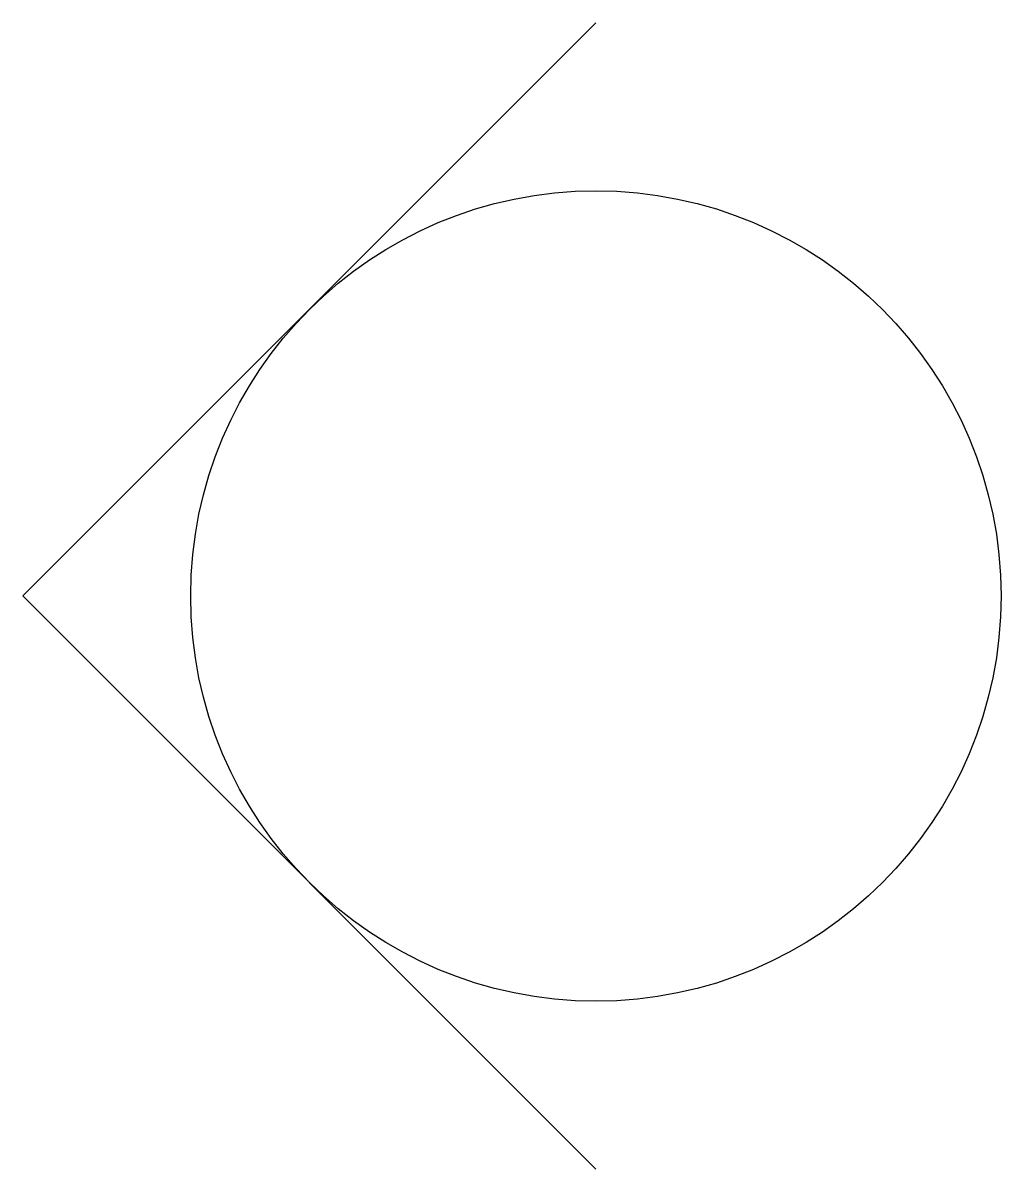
# Model space of a CAD drawing. Header units: millimetres. Extents: x -10132.127 to -10131.953, y 45.094 to 45.298.
import ezdxf

# ---------------------------------------------------------------- set-up
doc = ezdxf.new("R2010")
doc.units = ezdxf.units.MM
doc.header["$LTSCALE"] = 10
doc.layers.add('Tub_Válvulas', color=2, linetype='Continuous')

msp = doc.modelspace()

# ---------------------------------------------------------------- linework, layer by layer
at = {"layer": 'Tub_Válvulas'}
for q in [(-10132.02481, 45.29787), (-10132.02481, 45.09423)]:
    msp.add_line((-10132.12663, 45.19605), q, dxfattribs=at)
msp.add_circle((-10132.02481, 45.19605), 0.072, dxfattribs=at)

doc.saveas('drawing.dxf')
